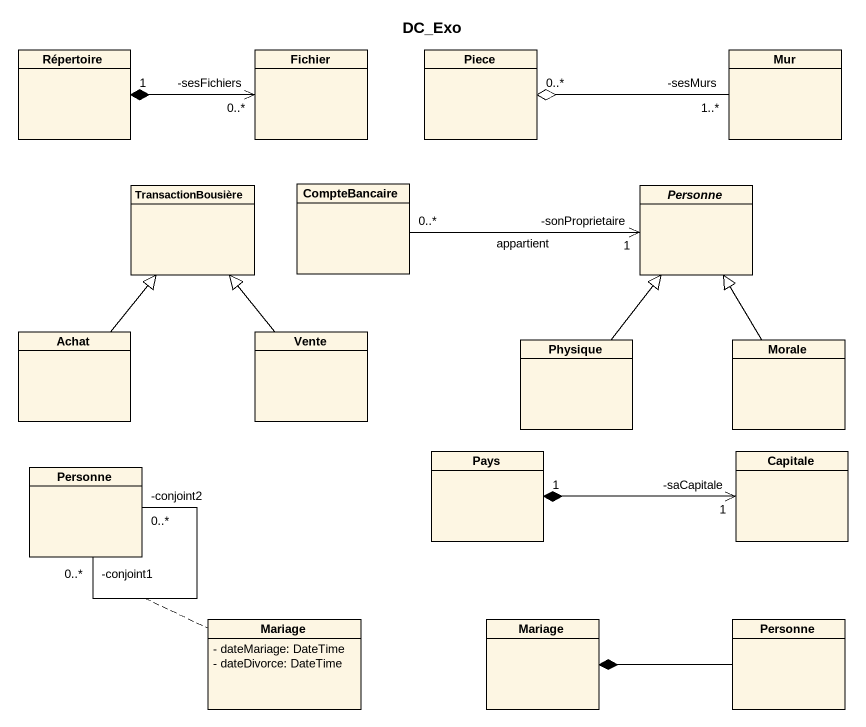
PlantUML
@startuml
title DC_Exo
hide circle
hide empty members
skinparam classAttributeIconSize 0
class Répertoire
class Fichier
class Piece
class Mur
class TransactionBousière
class CompteBancaire
abstract class Personne
class Achat
class Vente
class Physique
class Morale
class "Personne" as Personne_2
class Pays
class Capitale
class Mariage {
  - dateMariage: DateTime
  - dateDivorce: DateTime
}
class "Mariage" as Mariage_2
class "Personne" as Personne_3
Fichier "-sesFichiers\n0..*" <-left-* "1" Répertoire
Mur "-sesMurs\n1..*" -left-o "0..*" Piece
CompteBancaire "0..*" -right-> "-sonProprietaire\n1" Personne : appartient
Achat -up-|> TransactionBousière
Vente -up-|> TransactionBousière
Physique -up-|> Personne
Morale -up-|> Personne
Personne_2 "-conjoint1\n0..*" -- "-conjoint2\n0..*" Personne_2
(Personne_2, Personne_2) .. Mariage
Capitale "-saCapitale\n1" <-left-* "1" Pays
Personne_3 -left-* Mariage_2
@enduml
